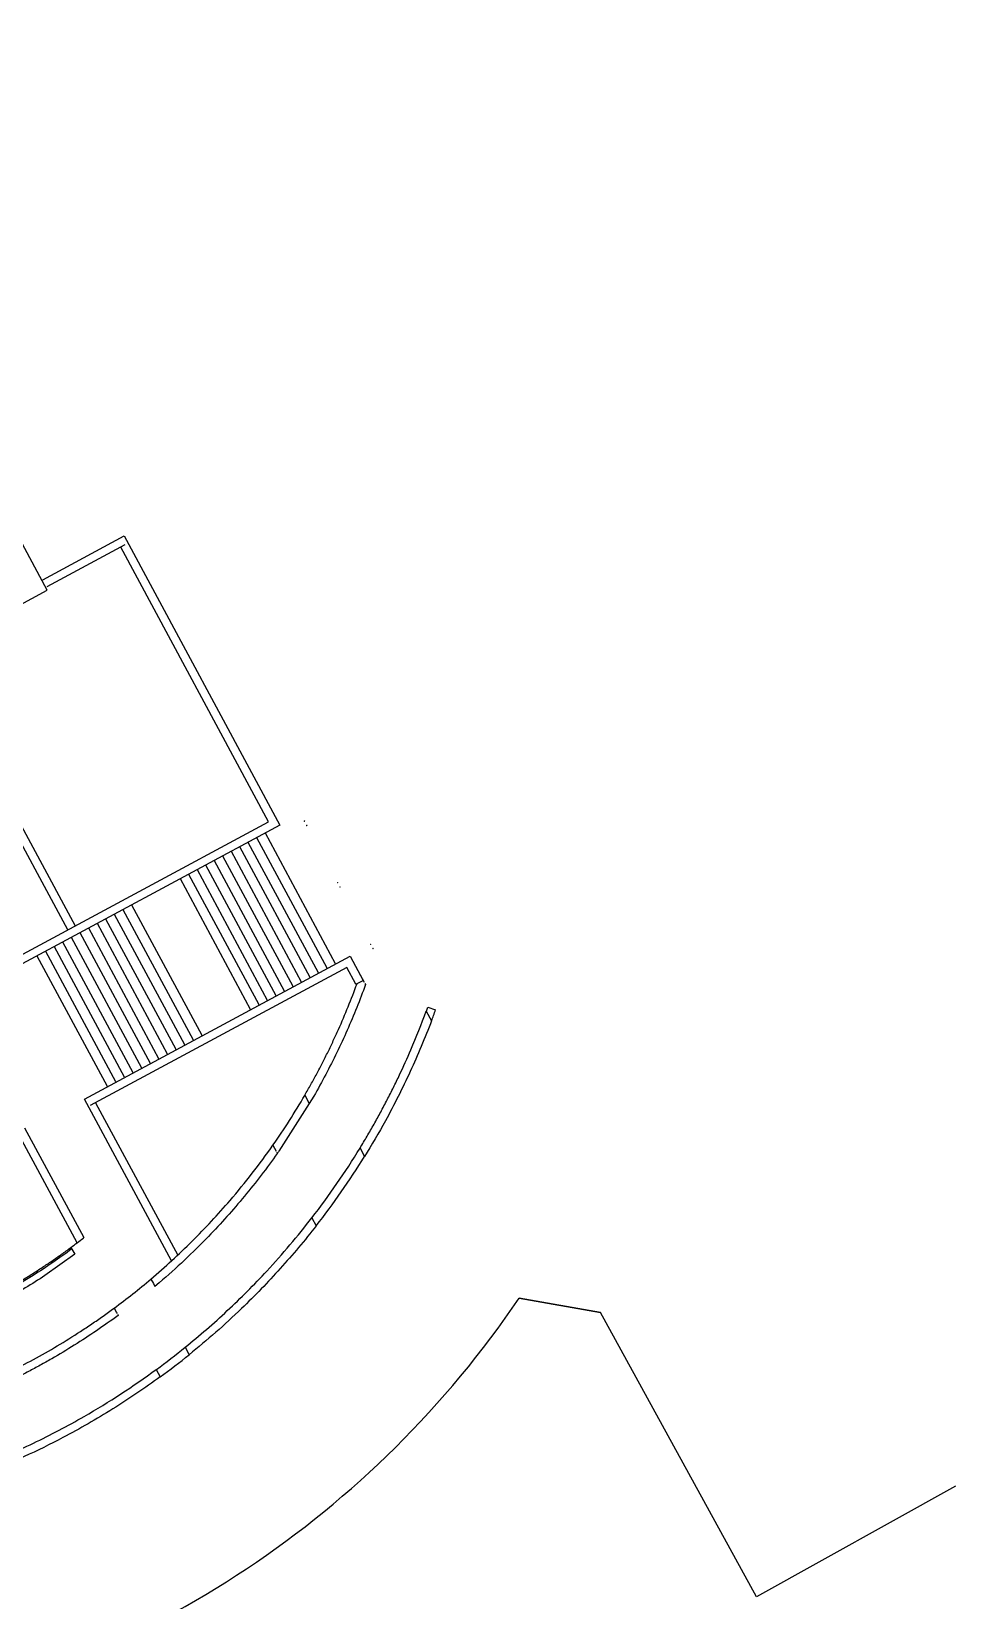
# Model space of a CAD drawing. Header units: inches. Extents: x 69213682 to 69221478, y 27658977 to 27667505.
# Drawn here: x 69220138 to 69221478, y 27660777 to 27663053 of the extents above; entities that cross this region are included whole.
import ezdxf

# ---------------------------------------------------------------- set-up
doc = ezdxf.new("R2010")
doc.units = ezdxf.units.IN
doc.header["$LTSCALE"] = 100
doc.header["$MEASUREMENT"] = 0
doc.linetypes.add('DASHED2', pattern=[0.375, 0.25, -0.125])
doc.layers.add('A-GENM', color=41, linetype='CONTINUOUS', lineweight=20)
doc.layers.add('A-SITE', color=3, linetype='CONTINUOUS')
doc.layers.add('A-WALL', color=5, linetype='CONTINUOUS')

msp = doc.modelspace()

# ---------------------------------------------------------------- linework, layer by layer
at = {"layer": 'A-GENM', "linetype": 'DASHED2'}
for centre in [(69220533.7, 27661907.8), (69220537.1, 27661901.5), (69220581.8, 27661818.5), (69220585.2, 27661812.3), (69220629.8, 27661729.2), (69220633.2, 27661723)]:
    msp.add_circle(centre, 0.377, dxfattribs=at)
at = {"layer": 'A-SITE'}
for p, q in [((69220154.1, 27662258), (69220272.1, 27662321.6)), ((69220272.1, 27662321.6), (69220497.9, 27661902.1)), ((69220273, 27662308.4), (69220159.8, 27662247.5)), ((69220481.6, 27661906.9), (69220267.2, 27662305.3)), ((69219986.7, 27662153.8), (69220200.9, 27661755.8)), ((69220190.3, 27661750.1), (69219976.1, 27662148.2)), ((69220093.6, 27661698.1), (69220481.6, 27661906.9)), ((69220497.9, 27661902.1), (69220099.3, 27661687.5)), ((69220554.2, 27661687.7), (69220452.3, 27661877)), ((69220566.6, 27661694.3), (69220464.7, 27661883.6)), ((69220578.9, 27661700.9), (69220477, 27661890.2)), ((69220517.3, 27661667.8), (69220415.4, 27661857.1)), ((69220529.6, 27661674.4), (69220427.7, 27661863.7)), ((69220541.9, 27661681), (69220440, 27661870.3)), ((69220480.3, 27661647.8), (69220378.4, 27661837.2)), ((69220492.6, 27661654.5), (69220390.7, 27661843.8)), ((69220504.9, 27661661.1), (69220403, 27661850.4)), ((69220455.6, 27661634.6), (69220353.7, 27661823.9)), ((69220467.9, 27661641.2), (69220366, 27661830.5)), ((69220385.2, 27661596.7), (69220283.3, 27661786)), ((69220347.7, 27661576.5), (69220245.8, 27661765.8)), ((69220360.2, 27661583.2), (69220258.3, 27661772.5)), ((69220372.7, 27661589.9), (69220270.8, 27661779.3)), ((69220310.2, 27661556.3), (69220208.3, 27661745.7)), ((69220322.7, 27661563.1), (69220220.8, 27661752.4)), ((69220335.2, 27661569.8), (69220233.3, 27661759.1)), ((69220260.3, 27661529.5), (69220158.4, 27661718.8)), ((69220272.8, 27661536.2), (69220170.9, 27661725.5)), ((69220285.3, 27661542.9), (69220183.4, 27661732.2)), ((69220297.8, 27661549.6), (69220195.9, 27661738.9)), ((69220247.8, 27661522.7), (69220145.9, 27661712)), ((69220214.5, 27661504.3), (69220600, 27661711.7)), ((69220595.2, 27661695.5), (69220222.9, 27661495.1)), ((69220608.3, 27661671.1), (69220595.2, 27661695.5)), ((69220600, 27661711.7), (69220618.9, 27661676.8)), ((69220608.3, 27661671.1), (69220618.9, 27661676.8)), ((69220614.6, 27661684.7), (69220614.7, 27661685)), ((69220614.7, 27661685), (69220620.5, 27661674.1)), ((69220621.5, 27661672.3), (69220622.3, 27661670.7)), ((69220710.5, 27661632.3), (69220718.1, 27661618.3)), ((69220712.6, 27661638), (69220723.9, 27661634)), ((69220340.7, 27661269.8), (69220214.5, 27661504.3)), ((69220230.8, 27661499.4), (69220349.8, 27661278.3)), ((69220547.4, 27661509), (69220496.6, 27661429.1)), ((69220534.1, 27661510.1), (69220540.5, 27661498.2)), ((69220203.9, 27661296.2), (69220117.1, 27661457.4)), ((69220127.7, 27661463.1), (69220213.5, 27661303.6)), ((69220487.9, 27661437.7), (69220492.7, 27661428.9)), ((69220493.5, 27661427.4), (69220494.3, 27661425.9)), ((69220614.3, 27661433.6), (69220620.8, 27661421.3)), ((69220544.6, 27661332.5), (69220550.8, 27661320.9)), ((69220193.3, 27661288.2), (69220194.5, 27661286)), ((69220195, 27661289.5), (69220200.4, 27661279.5)), ((69220212.9, 27661303.1), (69220213.5, 27661303.6)), ((69220200.4, 27661279.5), (69220157.3, 27661248.6)), ((69220311, 27661243.6), (69220314.6, 27661236.9)), ((69220314.6, 27661236.9), (69220316.9, 27661232.7)), ((69220323.2, 27661238.3), (69220316.9, 27661232.7)), ((69220257.5, 27661201.4), (69220260.4, 27661196.1)), ((69220260.6, 27661195.7), (69220261.8, 27661193.4)), ((69220963.1, 27661195.2), (69220845.1, 27661215.8)), ((69220845.1, 27661215.8), (69220963.1, 27661195.2)), ((69221189.5, 27660782.8), (69220963.1, 27661195.2)), ((69220262.6, 27661192.1), (69220263.3, 27661190.7)), ((69220264.2, 27661191.4), (69220263.3, 27661190.7)), ((69220360.6, 27661144.6), (69220366.4, 27661133.8)), ((69220318.8, 27661112.4), (69220324.6, 27661101.8)), ((69221478.3, 27660943.2), (69221189.5, 27660782.8))]:
    msp.add_line(p, q, dxfattribs=at)
for centre, radius, start, end in [((69219652.1, 27662022.2), 1128, 339.7758, 340.0866), ((69219652.1, 27662022.2), 1140, 339.2447, 340.0866), ((69219652.1, 27662022.2), 1020, 325.0345, 329.8593), ((69219652.1, 27662022.2), 1032, 324.6993, 324.9205), ((69219652.1, 27662022.2), 1128, 322.3007, 328.5411), ((69219652.1, 27662022.2), 1140, 322.0323, 328.19), ((69219652.1, 27662022.2), 912, 306.4066, 306.5368), ((69219652.1, 27662022.2), 912, 306.5368, 307.952), ((69219652.1, 27662022.2), 1020, 306.4145, 310.2412), ((69219652, 27662022.2), 1440, 281.3374, 325.9438), ((69219652.1, 27662022.2), 1128, 306.2371, 308.9137), ((69219652.1, 27662022.2), 1140, 306.1529, 308.8006)]:
    msp.add_arc(centre, radius, start, end, dxfattribs=at)
for points, start_tangent, end_tangent in [([(69220534.1, 27661510.1), (69220543, 27661525.6), (69220551.6, 27661541.3), (69220559.9, 27661557.2), (69220567.9, 27661573.2), (69220575.6, 27661589.4), (69220583.1, 27661605.6), (69220597.1, 27661638.6), (69220610, 27661672)], (0.502126, 0.864795), (0.343406, 0.939187)), ([(69220622.3, 27661670.7), (69220595.7, 27661604.5), (69220564.6, 27661540.3), (69220547.4, 27661509)], (-0.3406, -0.940208), (-0.497301, -0.867578)), ([(69220614.3, 27661433.6), (69220624.6, 27661450.8), (69220634.6, 27661468.2), (69220644.3, 27661485.8), (69220653.7, 27661503.6), (69220662.8, 27661521.5), (69220671.6, 27661539.6), (69220688.1, 27661576.3), (69220710.5, 27661632.3)], (0.521887, 0.853015), (0.345694, 0.938347)), ([(69220718.1, 27661618.3), (69220687.1, 27661544.5), (69220651.1, 27661473.1), (69220620.8, 27661421.3)], (-0.354378, -0.935102), (-0.527105, -0.8498)), ([(69220311, 27661243.6), (69220370.7, 27661298.4), (69220425.9, 27661357.7), (69220487.9, 27661437.7)], (0.763332, 0.646006), (0.573083, 0.819497)), ([(69220494.3, 27661425.9), (69220446.7, 27661363.8), (69220394.5, 27661305.4), (69220323.2, 27661238.3)], (-0.577868, -0.81613), (-0.75961, -0.650378)), ([(69220360.6, 27661144.6), (69220421.8, 27661197.7), (69220479.1, 27661255.1), (69220544.6, 27661332.5)], (0.778093, 0.628149), (0.611518, 0.791231)), ([(69220550.8, 27661320.9), (69220498.7, 27661258.9), (69220442.4, 27661200.7), (69220366.4, 27661133.8)], (-0.615217, -0.788357), (-0.779332, -0.626611)), ([(69220196.2, 27661287.3), (69220140.2, 27661248.8), (69220060.7, 27661203.9), (69219982.4, 27661169.1)], (-0.802637, -0.596467), (-0.933836, -0.357701)), ([(69219986.9, 27661173.9), (69220048.8, 27661201.1), (69220079, 27661216.3), (69220108.5, 27661232.7), (69220123.1, 27661241.3), (69220137.5, 27661250.2), (69220151.7, 27661259.3), (69220165.8, 27661268.7), (69220179.6, 27661278.3), (69220193.3, 27661288.2)], (0.930152, 0.367174), (0.804826, 0.593511)), ([(69220157.3, 27661248.6), (69220128.7, 27661230.7), (69220099.4, 27661213.8), (69220084.6, 27661205.7), (69220069.6, 27661198), (69220054.5, 27661190.5), (69220039.2, 27661183.3), (69220023.8, 27661176.3), (69220008.3, 27661169.7), (69219992.6, 27661163.3)], (-0.83727, -0.54679), (-0.929587, -0.368603)), ([(69220033.5, 27661076.2), (69220105.7, 27661108.7), (69220175.2, 27661146.6), (69220208.8, 27661167.6), (69220225.2, 27661178.5), (69220241.5, 27661189.8), (69220257.5, 27661201.4)], (0.927455, 0.373934), (0.804744, 0.593623)), ([(69220263.3, 27661190.7), (69220199.9, 27661147.7), (69220167.1, 27661127.9), (69220150.4, 27661118.5), (69220133.5, 27661109.4), (69220116.5, 27661100.7), (69220099.3, 27661092.2), (69220081.9, 27661084), (69220064.5, 27661076.2), (69220046.8, 27661068.7)], (-0.805728, -0.592286), (-0.923944, -0.382528)), ([(69220064.1, 27660972.2), (69220140.5, 27661005.5), (69220214.2, 27661044.3), (69220318.8, 27661112.4)], (0.930883, 0.365317), (0.806578, 0.591127)), ([(69220324.6, 27661101.8), (69220255.6, 27661055.1), (69220183.4, 27661013.6), (69220069.9, 27660961.6)], (-0.807446, -0.589942), (-0.93042, -0.366496))]:
    msp.add_spline(points, degree=3, dxfattribs=dict(at, start_tangent=start_tangent, end_tangent=end_tangent))
at = {"layer": 'A-WALL'}
for p, q in [((69220160.7, 27662242.8), (69219233.9, 27663964.8)), ((69219862.9, 27662082.6), (69220160.7, 27662242.8))]:
    msp.add_line(p, q, dxfattribs=at)

doc.saveas('drawing.dxf')
